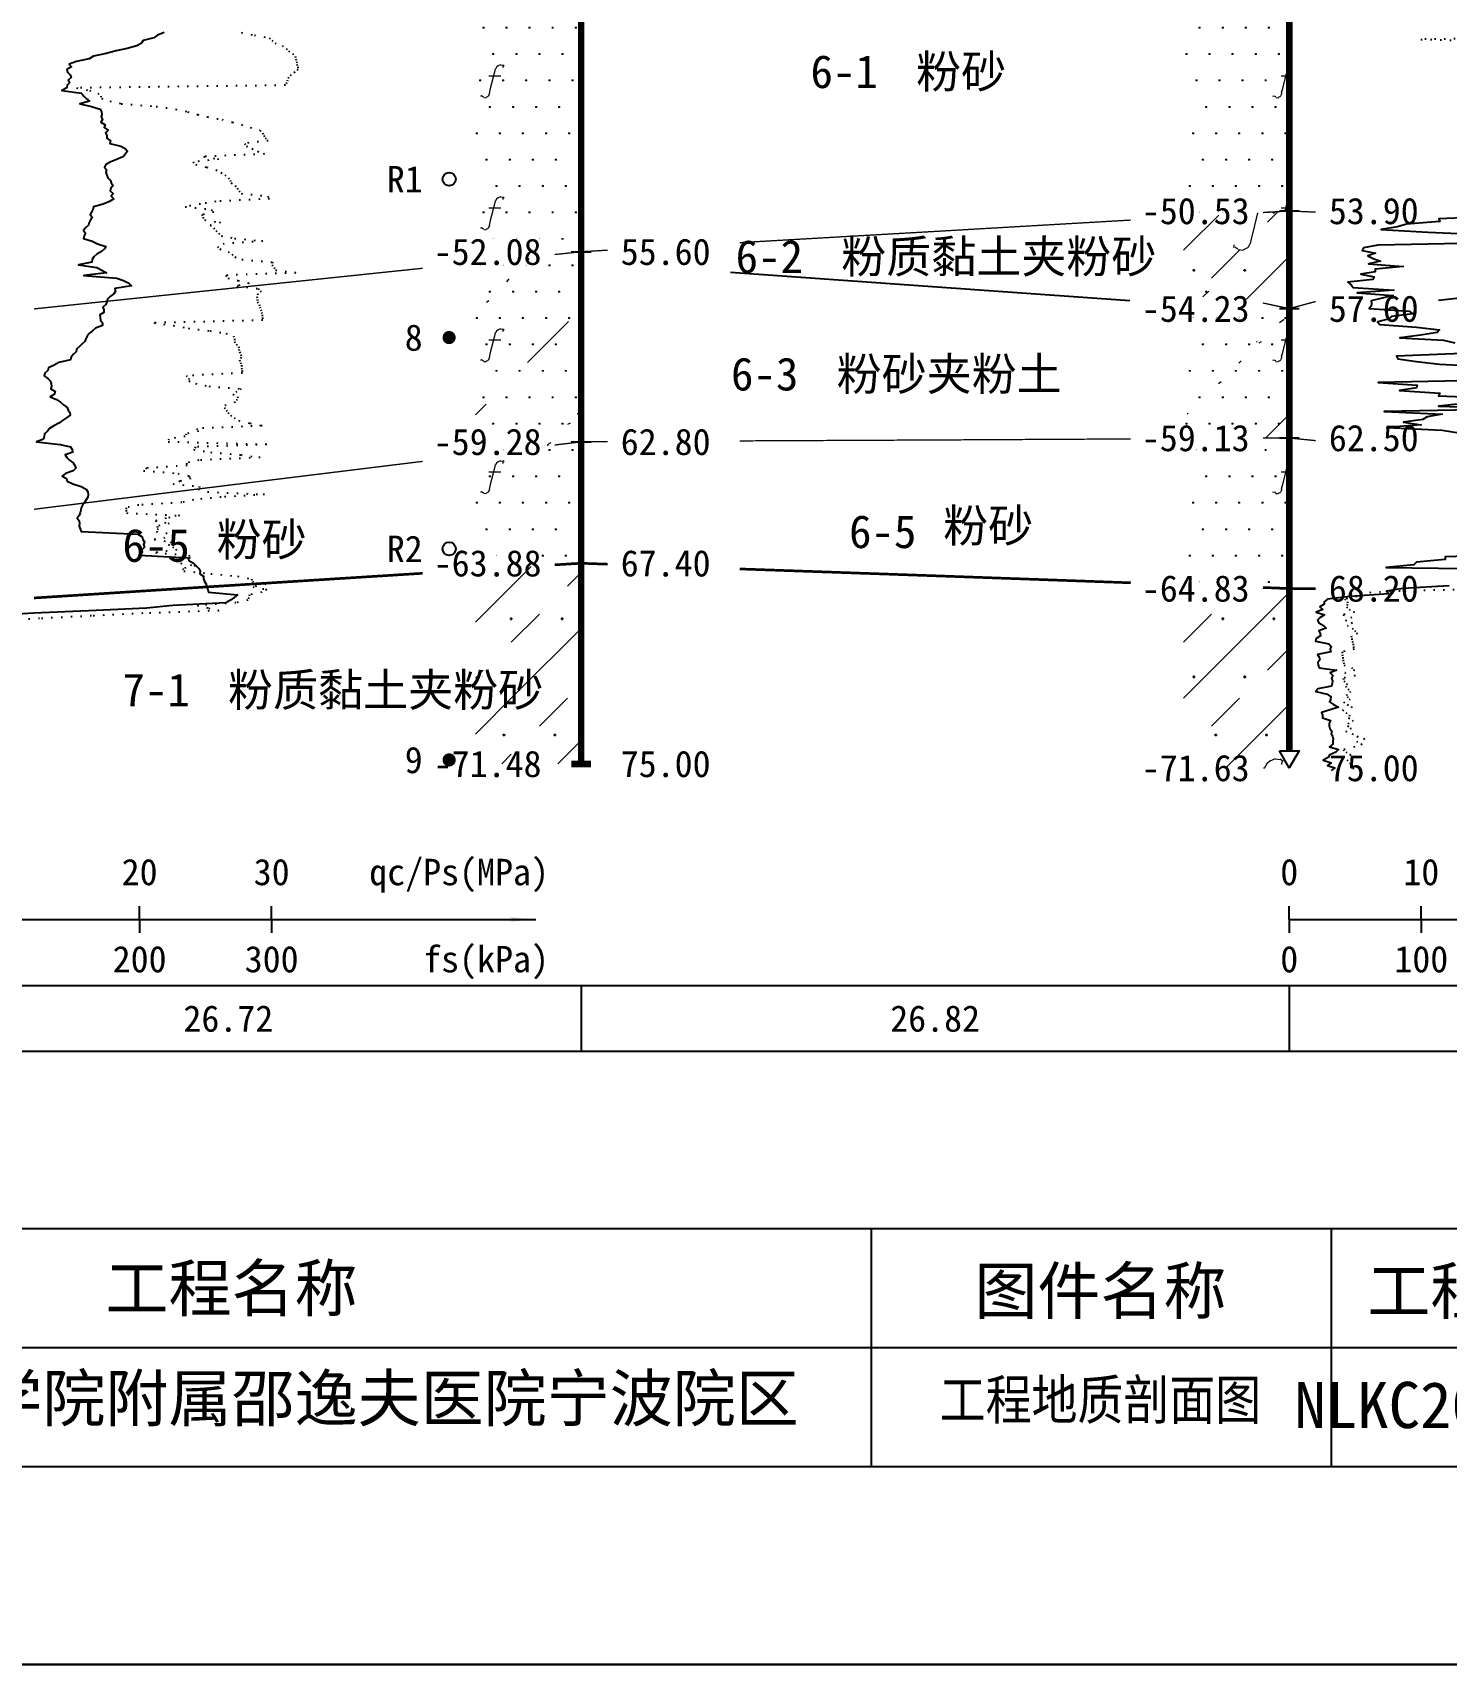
# Model space of a CAD drawing. Extents: x -37 to 3540, y -1485 to 297.
# Drawn here: x 295.6 to 402.7, y -297 to -173.4 of the extents above; entities that cross this region are included whole.
import ezdxf
from ezdxf.enums import TextEntityAlignment as Align

# ---------------------------------------------------------------- set-up
doc = ezdxf.new("R2010")
doc.units = 0
doc.linetypes.add('DOT', pattern=[6.35, 0, -6.35])
doc.layers.get('0').update_dxf_attribs({"linetype": 'CONTINUOUS'})
for name, color, linetype in [('CURVE', 200, 'CONTINUOUS'), ('FRAME', 7, 'CONTINUOUS'), ('HOLE', 41, 'CONTINUOUS'), ('RULER', 7, 'CONTINUOUS'), ('SAMPLE', 1, 'CONTINUOUS'), ('STRATUM', 241, 'CONTINUOUS')]:
    doc.layers.add(name, color=color, linetype=linetype)
doc.layers.add('HATCH', color=7, linetype='CONTINUOUS', lineweight=13)
doc.styles.add('ST', font='')
doc.styles.get('ST').set_extended_font_data('SimSun')
pattern_1 = [(82.875, (79.6873, -298.206), (0.0003693, 10.0001764), [0.0893, -80.5337]), (143.13, (79.7883, -298.2818), (-29.999964, 20.000054), [0.12627, -49.87373]), (172.875, (79.9655, -298.304), (-70.0002457, 9.9996603), [0.17857, -80.44443]), (206.565, (80.144, -298.2147), (-9.999705, -9.99969), [0.19954, -22.16046]), (243.435, (80.233, -298.0363), (9e-06, -9.999696), [0.19954, -22.16146]), (255.964, (80.3225, -297.679), (-0.0002, -9.999501), [0.36813, -40.86287]), (255.964, (80.6325, -296.439), (-0.0002, -9.999501), [1.27838, -39.95262]), (255.964, (80.701, -296.165), (-0.0002, -9.999501), [0.28235, -40.94865]), (216.87, (80.8912, -295.9108), (-9.999982, -10.000018), [0.12627, -49.87373]), (243.435, (80.7902, -295.9865), (9e-06, -9.999696), [0.19954, -22.16146]), (206.565, (81.0697, -295.8215), (-9.999705, -9.99969), [0.19954, -22.16046]), (172.875, (81.2469, -295.8437), (-70.0002457, 9.9996603), [0.17857, -80.44443]), (143.13, (81.348, -295.9194), (-29.999964, 20.000054), [0.12627, -49.87373]), (82.875, (81.3368, -296.008), (0.0003693, 10.0001764), [0.0893, -80.5337]), (0, (80.192, -296.66), (0, 10), [0.89286, -9.10714]), (0, (80.5469, -297), (1, 2), [0, -1.75]), (0, (80.5219, -296.975), (1, 2), [0, -1.75]), (0, (80.5219, -297), (1, 2), [0, -1.75]), (0, (80.4969, -297), (1, 2), [0, -1.75]), (0, (80.5219, -297.025), (1, 2), [0, -1.75])]
pattern_2 = [(45, (80.522, -297), (-2e-06, 15.39996), [4.3383, -17.4406]), (45, (86.71, -290.777), (-2e-06, 15.39996), [4.3861, -17.3928]), (45, (91.67, -285.819), (-2e-06, 15.39996), [3.98994, -17.78894]), (26.565, (80.522, -289.3), (15.4, 15.4), [0.2123, -34.22315]), (36.8699, (82.062, -287.76), (15.4, 15.4), [0.43504, -76.56496]), (315, (88.222, -281.653), (15.39996, 3e-06), [0.0727, -21.7062]), (26.565, (88.222, -297), (15.4, 15.4), [0.31845, -34.117]), (26.565, (89.762, -295.46), (15.4, 15.4), [0.2316, -34.2038]), (90, (90.532, -294.69), (-15.4, -1e-06), [0.0633, -15.3367]), (26.565, (91.302, -293.92), (15.4, 15.4), [0.2002, -68.6707]), (36.8699, (92.842, -292.38), (15.4, 15.4), [0.2435, -76.7565]), (45, (94.382, -290.84), (-5e-07, 15.39996), [0.24005, -21.53884]), (315, (95.733, -289.195), (15.39996, 3e-06), [0.0727, -21.7062]), (36.8699, (83.602, -286.22), (15.4, 15.4), [0.2249, -76.7751]), (53.1301, (85.142, -284.68), (30.8, 46.2), [0.29564, -76.70436]), (53.1301, (86.682, -283.14), (30.8, 46.2), [0.27774, -76.72226])]
pattern_3 = [(45, (80.522, -297), (-4.24264, 4.24264), [10, 0]), (45, (81.583, -300.182), (-2.12132, 6.36396), [3, -3])]
pattern_4 = [(82.875, (78.6857, -299.6533), (0.000812, 22.000388), [0.1964, -177.1742]), (143.13, (78.908, -299.82), (-65.99992, 44.00012), [0.2778, -109.7222]), (172.875, (79.2978, -299.8687), (-154.00054, 21.999253), [0.3929, -176.9777]), (206.565, (79.69, -299.672), (-21.99935, -21.9993), [0.439, -48.753]), (243.435, (79.887, -299.28), (2e-05, -21.99933), [0.439, -48.7552]), (255.964, (80.083, -298.494), (-0.00044, -21.9989), [0.8099, -89.8983]), (255.964, (80.765, -295.7656), (-0.00044, -21.9989), [2.8124, -87.8958]), (255.964, (80.916, -295.163), (-0.00044, -21.9989), [0.6212, -90.087]), (216.87, (81.3345, -294.6037), (-21.99996, -22.00004), [0.2778, -109.7222]), (243.435, (81.112, -294.77), (2e-05, -21.99933), [0.439, -48.7552]), (206.565, (81.727, -294.407), (-21.99935, -21.9993), [0.439, -48.753]), (172.875, (82.117, -294.456), (-154.00054, 21.999253), [0.3929, -176.9777]), (143.13, (82.339, -294.6228), (-65.99992, 44.00012), [0.2778, -109.7222]), (82.875, (82.3148, -294.8177), (0.000812, 22.000388), [0.1964, -177.1742]), (0, (79.796, -296.252), (0, 22), [1.9643, -20.0357]), (0, (80.577, -297), (2.2, 4.4), [0, -3.85]), (0, (80.522, -296.945), (2.2, 4.4), [0, -3.85]), (0, (80.522, -297), (2.2, 4.4), [0, -3.85]), (0, (80.467, -297), (2.2, 4.4), [0, -3.85]), (0, (80.522, -297.055), (2.2, 4.4), [0, -3.85])]

# ---------------------------------------------------------------- blocks, each defined once
blk = doc.blocks.new('图签_A3长')
for p, q in [((0, 18), (-380, 18)), ((-222.82, 0), (-222.82, 18)), ((-188, 0), (-188, 18)), ((-320, 9), (0, 9)), ((-380, 0), (0, 0))]:
    blk.add_line(p, q)
at = {"style": 'ST'}
for s, p in [('工程名称', (-271.3, 13.5)), ('图件名称', (-205.49, 13.3)), ('工程编号', (-175.73, 13.3))]:
    blk.add_text(s, height=3.5, dxfattribs=at).set_placement(p, align=Align.MIDDLE_CENTER)
for tag, p in [('01＿单位名称', (-349.98, 8.36)), ('02＿工程名称', (-271.3, 5.16)), ('04＿工程编号', (-176.51, 4.65)), ('05＿日期', (-35.59, 4.65)), ('06＿图号', (-11.16, 4.91))]:
    blk.add_attdef(tag, text='', height=3.5, dxfattribs=at).set_placement(p, align=Align.MIDDLE_CENTER)
at = {"style": 'ST', "width": 0.85}
blk.add_attdef('03＿图件名称', text='', height=3, dxfattribs=at).set_placement((-205.49, 5.05), align=Align.MIDDLE_CENTER)
blk = doc.blocks.new('Arrow')
for points in [[(-3.984779, 0.348623), (0, 0), (-3.189535, 0)], [(-3.189535, 0), (0, 0), (-3.984779, -0.348623)]]:
    blk.add_solid(points)
blk = doc.blocks.new('SampleSoilUndisturbed')
at = {"const_width": 0.5}
blk.add_lwpolyline([(-0.25, 0, 1), (0.25, 0, 1)], format="xyb", close=True, dxfattribs=at)
blk = doc.blocks.new('SampleSoilDisturbed')
blk.add_circle((0, 0), 0.5)

msp = doc.modelspace()

# ---------------------------------------------------------------- hatches: boundary and pattern name
at = {"layer": 'HATCH'}
h = msp.add_hatch(dxfattribs=at)
h.set_pattern_fill('FS', color=142, style=0)
h.set_pattern_definition(pattern_1)
h.paths.add_polyline_path([(390.82, -163.09), (382.82, -164.36), (382.82, -187.35), (390.82, -186.89)])
h.paths.add_polyline_path([(378.75, -188.38), (388.31, -188.38), (388.31, -185.45), (378.75, -185.45)], flags=9)
h.paths.add_polyline_path([(378.75, -164.58), (388.31, -164.58), (388.31, -161.65), (378.75, -161.65)], flags=9)
h = msp.add_hatch(dxfattribs=at)
h.set_pattern_fill('FS', color=142, style=0)
h.set_pattern_definition(pattern_1)
h.paths.add_polyline_path([(337.19, -171.58), (329.19, -171.55), (329.19, -190.81), (337.19, -189.98)])
h.paths.add_polyline_path([(325.12, -191.47), (334.67, -191.47), (334.67, -188.53), (325.12, -188.53)], flags=9)
h.paths.add_polyline_path([(325.12, -173.07), (334.67, -173.07), (334.67, -170.13), (325.12, -170.13)], flags=9)
h = msp.add_hatch(dxfattribs=at)
h.set_pattern_fill('FZNT', color=32, style=0)
h.set_pattern_definition(pattern_3)
h.paths.add_polyline_path([(390.82, -186.89), (382.82, -187.35), (382.82, -192.54), (390.82, -194.29)])
h.paths.add_polyline_path([(378.75, -195.78), (388.31, -195.78), (388.31, -192.85), (378.75, -192.85)], flags=9)
h.paths.add_polyline_path([(378.75, -188.38), (388.31, -188.38), (388.31, -185.45), (378.75, -185.45)], flags=9)
h = msp.add_hatch(dxfattribs=at)
h.set_pattern_fill('FS', color=32, scale=2.2, style=0)
h.set_pattern_definition(pattern_4)
h.paths.add_polyline_path([(390.82, -186.89), (382.82, -187.35), (382.82, -192.54), (390.82, -194.29)])
h.paths.add_polyline_path([(378.75, -195.78), (388.31, -195.78), (388.31, -192.85), (378.75, -192.85)], flags=9)
h.paths.add_polyline_path([(378.75, -188.38), (388.31, -188.38), (388.31, -185.45), (378.75, -185.45)], flags=9)
h = msp.add_hatch(dxfattribs=at)
h.set_pattern_fill('FS', color=142, style=0)
h.set_pattern_definition(pattern_1)
h.paths.add_polyline_path([(337.19, -189.98), (329.19, -190.81), (329.19, -205.36), (337.19, -204.38)])
h.paths.add_polyline_path([(325.12, -205.87), (334.67, -205.87), (334.67, -202.93), (325.12, -202.93)], flags=9)
h.paths.add_polyline_path([(325.12, -191.47), (334.67, -191.47), (334.67, -188.53), (325.12, -188.53)], flags=9)
h = msp.add_hatch(dxfattribs=at)
h.set_pattern_fill('SZFT', color=142, scale=2.2, style=0)
h.set_pattern_definition(pattern_2)
h.paths.add_polyline_path([(337.19, -189.98), (329.19, -190.81), (329.19, -205.36), (337.19, -204.38)])
h.paths.add_polyline_path([(325.12, -205.87), (334.67, -205.87), (334.67, -202.93), (325.12, -202.93)], flags=9)
h.paths.add_polyline_path([(325.12, -191.47), (334.67, -191.47), (334.67, -188.53), (325.12, -188.53)], flags=9)
h = msp.add_hatch(dxfattribs=at)
h.set_pattern_fill('FS', color=142, style=0)
h.set_pattern_definition(pattern_1)
h.paths.add_polyline_path([(390.82, -194.29), (382.82, -192.54), (382.82, -204.13), (390.82, -204.09)])
h.paths.add_polyline_path([(378.75, -205.58), (388.31, -205.58), (388.31, -202.65), (378.75, -202.65)], flags=9)
h.paths.add_polyline_path([(378.75, -195.78), (388.31, -195.78), (388.31, -192.85), (378.75, -192.85)], flags=9)
h = msp.add_hatch(dxfattribs=at)
h.set_pattern_fill('SZFT', color=142, scale=2.2, style=0)
h.set_pattern_definition(pattern_2)
h.paths.add_polyline_path([(390.82, -194.29), (382.82, -192.54), (382.82, -204.13), (390.82, -204.09)])
h.paths.add_polyline_path([(378.75, -205.58), (388.31, -205.58), (388.31, -202.65), (378.75, -202.65)], flags=9)
h.paths.add_polyline_path([(378.75, -195.78), (388.31, -195.78), (388.31, -192.85), (378.75, -192.85)], flags=9)
h = msp.add_hatch(dxfattribs=at)
h.set_pattern_fill('FS', color=142, style=0)
h.set_pattern_definition(pattern_1)
h.paths.add_polyline_path([(390.82, -204.09), (382.82, -204.13), (382.82, -215.21), (390.82, -215.49)])
h.paths.add_polyline_path([(378.75, -216.98), (388.31, -216.98), (388.31, -214.05), (378.75, -214.05)], flags=9)
h.paths.add_polyline_path([(378.75, -205.58), (388.31, -205.58), (388.31, -202.65), (378.75, -202.65)], flags=9)
h = msp.add_hatch(dxfattribs=at)
h.set_pattern_fill('FS', color=142, style=0)
h.set_pattern_definition(pattern_1)
h.paths.add_polyline_path([(337.19, -204.38), (329.19, -205.36), (329.19, -214.09), (337.19, -213.58)])
h.paths.add_polyline_path([(325.12, -215.07), (334.67, -215.07), (334.67, -212.13), (325.12, -212.13)], flags=9)
h.paths.add_polyline_path([(325.12, -205.87), (334.67, -205.87), (334.67, -202.93), (325.12, -202.93)], flags=9)
h = msp.add_hatch(dxfattribs=at)
h.set_pattern_fill('FZNT', color=32, style=0)
h.set_pattern_definition(pattern_3)
h.paths.add_polyline_path([(337.19, -213.58), (329.19, -214.09), (329.19, -228.78), (337.19, -228.78)])
h.paths.add_polyline_path([(309.63, -225.61), (336.3, -225.61), (336.3, -220.67), (309.63, -220.67)], flags=9)
h.paths.add_polyline_path([(325.12, -230.27), (334.67, -230.27), (334.67, -227.33), (325.12, -227.33)], flags=9)
h.paths.add_polyline_path([(325.12, -215.07), (334.67, -215.07), (334.67, -212.13), (325.12, -212.13)], flags=9)
h = msp.add_hatch(dxfattribs=at)
h.set_pattern_fill('FS', color=32, scale=2.2, style=0)
h.set_pattern_definition(pattern_4)
h.paths.add_polyline_path([(337.19, -213.58), (329.19, -214.09), (329.19, -228.78), (337.19, -228.78)])
h.paths.add_polyline_path([(309.63, -225.61), (336.3, -225.61), (336.3, -220.67), (309.63, -220.67)], flags=9)
h.paths.add_polyline_path([(325.12, -230.27), (334.67, -230.27), (334.67, -227.33), (325.12, -227.33)], flags=9)
h.paths.add_polyline_path([(325.12, -215.07), (334.67, -215.07), (334.67, -212.13), (325.12, -212.13)], flags=9)
h = msp.add_hatch(dxfattribs=at)
h.set_pattern_fill('FZNT', color=32, style=0)
h.set_pattern_definition(pattern_3)
h.paths.add_polyline_path([(390.82, -215.49), (382.82, -215.21), (382.82, -229.09), (390.82, -229.09), (390.07, -227.79), (390.82, -227.79)])
h.paths.add_polyline_path([(378.75, -230.58), (388.31, -230.58), (388.31, -227.65), (378.75, -227.65)], flags=9)
h.paths.add_polyline_path([(378.75, -216.98), (388.31, -216.98), (388.31, -214.05), (378.75, -214.05)], flags=9)
h = msp.add_hatch(dxfattribs=at)
h.set_pattern_fill('FS', color=32, scale=2.2, style=0)
h.set_pattern_definition(pattern_4)
h.paths.add_polyline_path([(390.82, -215.49), (382.82, -215.21), (382.82, -229.09), (390.82, -229.09), (390.07, -227.79), (390.82, -227.79)])
h.paths.add_polyline_path([(378.75, -230.58), (388.31, -230.58), (388.31, -227.65), (378.75, -227.65)], flags=9)
h.paths.add_polyline_path([(378.75, -216.98), (388.31, -216.98), (388.31, -214.05), (378.75, -214.05)], flags=9)

# ---------------------------------------------------------------- linework, layer by layer
at = {"layer": 'CURVE', "color": 100, "linetype": 'DOT', "ltscale": 0.1}
for points in [[(311.45, -173.37), (312.44, -173.57), (313.56, -173.77), (313.77, -173.97), (314.01, -174.17), (314.54, -174.37), (314.86, -174.57), (315.03, -174.77), (315.34, -174.97), (315.53, -175.17), (315.59, -175.37), (315.64, -175.57), (315.66, -175.77), (315.73, -175.97), (315.73, -176.17), (315.52, -176.37), (315.22, -176.57), (315.06, -176.77), (314.94, -176.97), (314.89, -177.17), (314.81, -177.37), (298.98, -177.57), (299.97, -177.77), (300.58, -177.97), (300.81, -178.17), (300.87, -178.37), (301.49, -178.57), (302.36, -178.77), (305.01, -178.97), (306.48, -179.17), (307.37, -179.37), (308.14, -179.57), (308.87, -179.77), (309.99, -179.97), (310.77, -180.17), (311.48, -180.37), (312.12, -180.57), (312.85, -180.77), (313.07, -180.97), (313.17, -181.17), (313.25, -181.37), (313.48, -181.57), (311.71, -181.77), (311.83, -181.97), (312.25, -182.17), (312.69, -182.37), (313.22, -182.57), (308.6, -182.77), (309.73, -182.97), (307.8, -183.17), (307.98, -183.37), (308.81, -183.57), (309.53, -183.77), (309.91, -183.97), (310.2, -184.17), (310.49, -184.37), (310.6, -184.57), (310.67, -184.77), (310.99, -184.97), (311.14, -185.17), (311.28, -185.37), (311.44, -185.57), (313.44, -185.77), (313.59, -185.97), (309.53, -186.17), (308.35, -186.37), (307.2, -186.57), (309.17, -186.77), (309.36, -186.97), (308.47, -187.17), (308.54, -187.37), (308.67, -187.57), (309.87, -187.77), (309.1, -187.97), (309.36, -188.17), (309.53, -188.37), (309.73, -188.57), (309.92, -188.77), (310.94, -188.97), (313.08, -189.17), (310.16, -189.37), (309.68, -189.57), (309.82, -189.77), (310.45, -189.97), (310.74, -190.17), (310.97, -190.37), (311.49, -190.57), (313.82, -190.77), (313.78, -190.97), (313.95, -191.17), (314.05, -191.37), (315.58, -191.57), (310.26, -191.77), (310.44, -191.97), (311.2, -192.17), (312.06, -192.37), (311.12, -192.57), (312.72, -192.77), (312.96, -192.97), (312.71, -193.17), (312.63, -193.37), (312.66, -193.57), (312.69, -193.77), (312.8, -193.97), (312.86, -194.17), (312.92, -194.37), (312.98, -194.57), (313.02, -194.77), (313.05, -194.97), (313.09, -195.17), (304.83, -195.37), (306.3, -195.57), (307.43, -195.77), (309.07, -195.97), (310.28, -196.17), (310.85, -196.37), (310.94, -196.57), (310.94, -196.77), (311.07, -196.97), (311.24, -197.17), (311.27, -197.37), (311.32, -197.57), (311.42, -197.77), (311.44, -197.97), (311.32, -198.17), (311.38, -198.37), (311.46, -198.57), (311.47, -198.77), (311.51, -198.97), (311.53, -199.17), (307.28, -199.37), (307.49, -199.57), (307.49, -199.77), (307.98, -199.97), (308.99, -200.17), (311.45, -200.37), (311.12, -200.57), (310.82, -200.77), (311.2, -200.97), (311.15, -201.17), (310.99, -201.37), (310.28, -201.57), (310.17, -201.77), (310.33, -201.97), (310.45, -202.17), (310.63, -202.37), (310.9, -202.57), (311.25, -202.77), (312.11, -202.97), (313.02, -203.17), (308.08, -203.37), (308.2, -203.57), (307.28, -203.77), (307.19, -203.97), (305.97, -204.17), (305.91, -204.37), (313.38, -204.57), (307.98, -204.77), (307.84, -204.97), (309.11, -205.17), (311.43, -205.37), (312.87, -205.57), (308.24, -205.77), (307.29, -205.97), (307.34, -206.17), (304.28, -206.37), (304.05, -206.57), (306.66, -206.77), (307.51, -206.97), (307.63, -207.17), (306.81, -207.37), (306.27, -207.57), (308.29, -207.77), (308.2, -207.97), (308.9, -208.17), (313.22, -208.37), (309.93, -208.57), (307.83, -208.77), (306.96, -208.97), (303.69, -209.17), (302.72, -209.37), (302.72, -209.57), (302.75, -209.77), (306.76, -209.97), (305.76, -210.17), (304.92, -210.37), (306, -210.57), (305.08, -210.77), (305.15, -210.97), (305.01, -211.17), (306.21, -211.37), (306.4, -211.57), (304.86, -211.77), (306.14, -211.97), (305.92, -212.17), (306.24, -212.37), (306.56, -212.57), (304.95, -212.77), (307.47, -212.97), (307.58, -213.17), (306.7, -213.37), (306.85, -213.57), (307.97, -213.77), (307.03, -213.97), (307.1, -214.17), (309.15, -214.37), (311.17, -214.57), (312.22, -214.77), (312.29, -214.97), (313.32, -215.17), (312.34, -215.37), (313.38, -215.57), (313, -215.77), (312.07, -215.97), (312.02, -216.17), (311.94, -216.37), (311.05, -216.57), (308.11, -216.77), (308.97, -216.97), (309.74, -217.17), (304, -217.37), (300.1, -217.57), (296.18, -217.77), (292.24, -217.97)], [(415.89, -173.69), (400.78, -173.89), (408.55, -174.09)], [(407.72, -215.49), (399.21, -215.69), (395.46, -215.89), (395.94, -216.09), (395.01, -216.29), (395.22, -216.49), (395.23, -216.69), (395.15, -216.89), (395.35, -217.09), (395.77, -217.29), (394.87, -217.49), (395.57, -217.69), (395.05, -217.89), (395.61, -218.09), (395.2, -218.29), (395.58, -218.49), (395.77, -218.69), (395.99, -218.89), (395.5, -219.09), (395.55, -219.29), (395.59, -219.49), (395.66, -219.69), (395.67, -219.89), (395.74, -220.09), (394.82, -220.29), (394.82, -220.49), (394.88, -220.69), (394.9, -220.89), (394.93, -221.09), (394.97, -221.29), (395.53, -221.49), (395.76, -221.69), (395.02, -221.89), (395.8, -222.09), (394.9, -222.29), (394.96, -222.49), (395.2, -222.69), (395.1, -222.89), (395.25, -223.09), (395.46, -223.29), (395.15, -223.49), (395.2, -223.69), (395.44, -223.89), (394.92, -224.09), (395.21, -224.29), (395.59, -224.49), (394.86, -224.69), (395.11, -224.89), (395.38, -225.09), (395.31, -225.29), (395.66, -225.49), (395.33, -225.69), (395.24, -225.89), (395.51, -226.09), (395.08, -226.29), (395.57, -226.49), (395.95, -226.69), (396.55, -226.89), (395.91, -227.09), (396.33, -227.29), (395.78, -227.49), (394.92, -227.69), (395.1, -227.89), (395.49, -228.09), (394.88, -228.29), (395.17, -228.49), (395.44, -228.69), (395.43, -228.89), (395.67, -229.09), (395.67, -229.29)]]:
    msp.add_lwpolyline(points, dxfattribs=at)
at = {"layer": 'CURVE', "color": 30, "linetype": 'Continuous'}
for points in [[(305.6, -173.37), (305.11, -173.57), (304.83, -173.77), (304.03, -173.97), (303.9, -174.17), (303.54, -174.37), (302.82, -174.57), (301.97, -174.77), (301.21, -174.97), (300.25, -175.17), (299.94, -175.37), (298.97, -175.57), (298.42, -175.77), (298.58, -175.97), (298.24, -176.17), (298.28, -176.37), (298.49, -176.57), (298.56, -176.77), (298.35, -176.97), (298.44, -177.17), (298.26, -177.37), (298.23, -177.57), (297.85, -177.77), (299.35, -177.97), (299.5, -178.17), (299.7, -178.37), (299.96, -178.57), (299.23, -178.77), (300.11, -178.97), (300.76, -179.17), (300.87, -179.37), (300.9, -179.57), (300.85, -179.77), (300.93, -179.97), (300.82, -180.17), (301.14, -180.37), (301.07, -180.57), (301.36, -180.77), (301.17, -180.97), (301.27, -181.17), (301.28, -181.37), (301.55, -181.57), (301.5, -181.77), (302.33, -181.97), (302.65, -182.17), (302.83, -182.37), (302.68, -182.57), (302.53, -182.77), (302.08, -182.97), (301.58, -183.17), (301.2, -183.37), (301.08, -183.57), (301.25, -183.77), (301.19, -183.97), (301.27, -184.17), (301.35, -184.37), (301.54, -184.57), (301.6, -184.77), (301.75, -184.97), (301.57, -185.17), (301.53, -185.37), (301.74, -185.57), (301.6, -185.77), (301.81, -185.97), (301.46, -186.17), (300.99, -186.37), (300.26, -186.57), (300.2, -186.77), (300.1, -186.97), (300, -187.17), (300.16, -187.37), (300.02, -187.57), (299.93, -187.77), (299.87, -187.97), (299.64, -188.17), (299.51, -188.37), (299.65, -188.57), (299.55, -188.77), (299.5, -188.97), (300.16, -189.17), (300.57, -189.37), (301.19, -189.57), (301.08, -189.77), (300.87, -189.97), (300.5, -190.17), (300.28, -190.37), (300.15, -190.57), (300.13, -190.77), (299.13, -190.97), (300.5, -191.17), (300.89, -191.37), (301.23, -191.57), (299.52, -191.77), (302.03, -191.97), (302.52, -192.17), (302.94, -192.37), (303.13, -192.57), (301.87, -192.77), (301.92, -192.97), (301.79, -193.17), (301.51, -193.37), (301.33, -193.57), (301.27, -193.77), (301.19, -193.97), (300.96, -194.17), (301.03, -194.37), (301.03, -194.57), (300.75, -194.77), (300.77, -194.97), (300.78, -195.17), (300.94, -195.37), (300.94, -195.57), (300.4, -195.77), (300.19, -195.97), (299.93, -196.17), (299.79, -196.37), (299.67, -196.57), (299.61, -196.77), (299.37, -196.97), (299.19, -197.17), (298.96, -197.37), (298.95, -197.57), (298.73, -197.77), (298.57, -197.97), (298.52, -198.17), (297.64, -198.37), (297.28, -198.57), (296.86, -198.77), (296.81, -198.97), (296.57, -199.17), (296.51, -199.37), (296.8, -199.57), (296.98, -199.77), (297.05, -199.97), (297.08, -200.17), (297.03, -200.37), (297.35, -200.57), (297.3, -200.77), (296.98, -200.97), (297.46, -201.17), (297.75, -201.37), (297.99, -201.57), (298.27, -201.77), (298.33, -201.97), (298.46, -202.17), (298.49, -202.37), (298.22, -202.57), (297.91, -202.77), (297.63, -202.97), (297.25, -203.17), (296.93, -203.37), (296.78, -203.57), (296.54, -203.77), (296.51, -203.97), (296.48, -204.17), (295.93, -204.37), (297.73, -204.57), (298.52, -204.77), (298.63, -204.97), (298.68, -205.17), (298.12, -205.37), (298.23, -205.57), (298.45, -205.77), (298.73, -205.97), (298.84, -206.17), (298.93, -206.37), (298.71, -206.57), (298.13, -206.77), (297.89, -206.97), (298.21, -207.17), (298.27, -207.37), (298.68, -207.57), (299.33, -207.77), (299.69, -207.97), (299.84, -208.17), (299.85, -208.37), (299.83, -208.57), (299.69, -208.77), (299.58, -208.97), (299.43, -209.17), (299.33, -209.37), (299.29, -209.57), (299.25, -209.77), (299.16, -209.97), (299.01, -210.17), (299.16, -210.37), (299.2, -210.57), (299.18, -210.77), (299.25, -210.97), (299.33, -211.17), (303.61, -211.37), (303.94, -211.57), (303.99, -211.77), (304.12, -211.97), (304.04, -212.17), (304.13, -212.37), (303.91, -212.57), (303.94, -212.77), (303.71, -212.97), (307.43, -213.17), (307.49, -213.37), (307.83, -213.57), (308.04, -213.77), (308.24, -213.97), (308.34, -214.17), (308.32, -214.37), (308.58, -214.57), (308.6, -214.77), (308.67, -214.97), (308.8, -215.17), (308.83, -215.37), (308.91, -215.57), (308.97, -215.77), (311.17, -215.97), (310.91, -216.17), (310.63, -216.37), (310.29, -216.57), (306.27, -216.77), (304.26, -216.97), (300.47, -217.17), (295.75, -217.37), (292.39, -217.57)], [(407.05, -187.29), (402.14, -187.49), (402.22, -187.69), (399.69, -187.89), (399.03, -188.09), (397.77, -188.29), (401.32, -188.49), (405.98, -188.69)], [(407.6, -189.29), (397.53, -189.49), (396.44, -189.69), (396.35, -189.89), (397.35, -190.09), (396.77, -190.29), (397.17, -190.49), (397.72, -190.69), (396.83, -190.89), (399.44, -191.09), (397.32, -191.29), (397.32, -191.49), (396.25, -191.69), (397.24, -191.89), (397.14, -192.09), (395.26, -192.29), (395.51, -192.49), (395.66, -192.69), (398.73, -192.89), (395.96, -193.09), (398.68, -193.29), (397.85, -193.49), (397.02, -193.69), (397.05, -193.89), (397.03, -194.09), (396.88, -194.29), (399.9, -194.49), (400.18, -194.69), (398.56, -194.89), (398.31, -195.09), (397.51, -195.29), (397.68, -195.49), (400.45, -195.69), (402.2, -195.89), (402.03, -196.09), (400.75, -196.29), (399.2, -196.49), (402.5, -196.69), (403.37, -196.89)], [(403.9, -197.69), (398.93, -197.89), (399.04, -198.09), (400.46, -198.29), (402.21, -198.49), (406.3, -198.69)], [(407.65, -199.69), (397.56, -199.89), (400.51, -200.09), (400.46, -200.29), (399.18, -200.49), (402.23, -200.69), (402.13, -200.89), (407.18, -201.09)], [(403.81, -201.49), (402.12, -201.69), (408.77, -201.89), (398.02, -202.09), (402.41, -202.29), (401.27, -202.49), (400.94, -202.69), (399.47, -202.89), (400.8, -203.09), (398.21, -203.29), (402.41, -203.49), (403.66, -203.69)], [(409.06, -212.89), (402.62, -213.09), (402.62, -213.29), (400.45, -213.49), (400.26, -213.69), (398.16, -213.89), (412.03, -214.09)], [(402.93, -215.29), (399.43, -215.49), (398.19, -215.69), (398.36, -215.89), (395.4, -216.09), (393.72, -216.29), (393.47, -216.49), (393.47, -216.69), (393.13, -216.89), (393.37, -217.09), (392.86, -217.29), (393.49, -217.49), (393.15, -217.69), (392.95, -217.89), (393.07, -218.09), (393.41, -218.29), (393.61, -218.49), (393.05, -218.69), (393.17, -218.89), (393.18, -219.09), (392.86, -219.29), (392.82, -219.49), (393.81, -219.69), (393.99, -219.89), (393.92, -220.09), (393.98, -220.29), (392.96, -220.49), (393.08, -220.69), (393.13, -220.89), (392.99, -221.09), (393.02, -221.29), (393.08, -221.49), (394.39, -221.69), (393.92, -221.89), (394.13, -222.09), (394.02, -222.29), (394.09, -222.49), (394.06, -222.69), (394.02, -222.89), (392.99, -223.09), (392.84, -223.29), (393.7, -223.49), (393.97, -223.69), (393.95, -223.89), (393.88, -224.09), (394.18, -224.29), (394.55, -224.49), (393.93, -224.69), (393.25, -224.89), (393.34, -225.09), (393.35, -225.29), (393.95, -225.49), (393.84, -225.69), (393.85, -225.89), (393.9, -226.09), (394.05, -226.29), (393.99, -226.49), (394.09, -226.69), (394.14, -226.89), (394.12, -227.09), (394.11, -227.29), (393.88, -227.49), (394.55, -227.69), (394.34, -227.89), (393.89, -228.09), (393.76, -228.29), (393.4, -228.49), (393.99, -228.69), (393.72, -228.89), (394.27, -229.09), (393.99, -229.29)]]:
    msp.add_lwpolyline(points, dxfattribs=at)
at = {"layer": 'FRAME', "linetype": 'Continuous'}
msp.add_line((-17.39, -282), (480.52, -282), dxfattribs=at)
at = {"layer": 'FRAME', "color": 245, "linetype": 'Continuous'}
for p, q in [((-37.39, -297), (602.01, -297)), ((678.45, -297), (-37.39, -297))]:
    msp.add_line(p, q, dxfattribs=at)
at = {"layer": 'HOLE', "linetype": 'Continuous', "const_width": 0.5}
for points in [[(337.19, -78.78), (337.19, -228.78)], [(390.82, -79.09), (390.82, -227.79)], [(336.44, -228.78), (337.94, -228.78)]]:
    msp.add_lwpolyline(points, dxfattribs=at)
at = {"layer": 'HOLE', "linetype": 'Continuous'}
for points in [[(390.07, -186.89), (391.57, -186.89)], [(336.44, -189.98), (337.94, -189.98)], [(390.07, -194.29), (391.57, -194.29)], [(336.44, -204.38), (337.94, -204.38)], [(390.07, -204.09), (391.57, -204.09)], [(336.44, -213.58), (337.94, -213.58)], [(390.07, -215.49), (391.57, -215.49)]]:
    msp.add_lwpolyline(points, dxfattribs=at)
msp.add_lwpolyline([(390.07, -227.79), (391.57, -227.79), (390.82, -229.09)], close=True, dxfattribs=at)
at = {"layer": 'RULER', "linetype": 'Continuous'}
for points in [[(303.75, -240.57), (303.75, -239.57)], [(313.75, -240.57), (313.75, -239.57)], [(390.82, -240.57), (390.82, -239.57)], [(400.82, -240.57), (400.82, -239.57)], [(283.75, -240.57), (333.75, -240.57)], [(303.75, -240.57), (303.75, -241.57)], [(313.75, -240.57), (313.75, -241.57)], [(390.82, -240.57), (440.82, -240.57)], [(390.82, -240.57), (390.82, -241.57)], [(400.82, -240.57), (400.82, -241.57)], [(283.75, -245.57), (337.19, -245.57), (337.19, -250.57), (283.75, -250.57)], [(337.19, -245.57), (390.82, -245.57), (390.82, -250.57), (337.19, -250.57)], [(390.82, -245.57), (437.84, -245.57), (437.84, -250.57), (390.82, -250.57)]]:
    msp.add_lwpolyline(points, dxfattribs=at)
at = {"layer": 'STRATUM', "linetype": 'Continuous'}
for points, const_width in [([(349.19, -189.29), (364, -188.44), (378.82, -187.58)], 0.1), ([(388.82, -187.01), (390.82, -186.89), (392.82, -186.98)], 0.1), ([(335.19, -190.19), (337.19, -189.98), (339.19, -189.86)], 0.1), ([(295.75, -194.31), (310.47, -192.77), (325.19, -191.23)], 0.1), ([(388.82, -193.86), (390.82, -194.29), (392.82, -193.75)], 0.1), ([(335.19, -204.62), (337.19, -204.38), (339.19, -204.37)], 0.1), ([(349.19, -204.31), (364, -204.24), (378.82, -204.16)], 0.1), ([(388.82, -204.1), (390.82, -204.09), (392.82, -204.29)], 0.1), ([(295.75, -209.49), (310.47, -207.67), (325.19, -205.86)], 0.1), ([(335.19, -213.7), (337.19, -213.58), (339.19, -213.65)], 0.2), ([(295.75, -216.21), (310.47, -215.27), (325.19, -214.34)], 0.2), ([(349.19, -214.01), (364, -214.53), (378.82, -215.06)], 0.2), ([(388.82, -215.42), (390.82, -215.49), (392.82, -215.51)], 0.2)]:
    msp.add_lwpolyline(points, dxfattribs=dict(at, const_width=const_width))
at = {"layer": 'STRATUM'}
for points in [[(378.75, -193.7), (348.5, -191.54)], [(402.12, -193.65), (426.9, -190.86)]]:
    msp.add_lwpolyline(points, dxfattribs=at)

# ---------------------------------------------------------------- block references
at = {"layer": 'FRAME'}
ref = msp.add_blockref('图签_A3长', (582.01, -282), dxfattribs=at)
ref.add_attrib('02＿工程名称', '浙江大学医学院附属邵逸夫医院宁波院区', dxfattribs={"layer": '0', "height": 3.5, "style": 'ST'}).set_placement((310.71, -276.84), align=Align.MIDDLE_CENTER)
ref.add_attrib('03＿图件名称', '工程地质剖面图', dxfattribs={"layer": '0', "height": 3, "style": 'ST', "width": 0.85}).set_placement((376.52, -276.95), align=Align.MIDDLE_CENTER)
ref.add_attrib('04＿工程编号', 'NLKC2025-076', dxfattribs={"layer": '0', "height": 3.5, "style": 'ST'}).set_placement((405.49, -277.35), align=Align.MIDDLE_CENTER)
at = {"layer": 'RULER', "xscale": 0.5, "yscale": 0.5, "zscale": 0.5}
msp.add_blockref('Arrow', (333.75, -240.57), dxfattribs=at)
at = {"layer": 'SAMPLE'}
for name, p in [('SampleSoilDisturbed', (327.19, -184.48)), ('SampleSoilUndisturbed', (327.19, -196.48)), ('SampleSoilDisturbed', (327.19, -212.48)), ('SampleSoilUndisturbed', (327.19, -228.48))]:
    msp.add_blockref(name, p, dxfattribs=at)

# ---------------------------------------------------------------- texts
at = {"layer": 'HOLE', "style": 'ST'}
for s, p in [('-50.53', (387.82, -186.89)), ('-52.08', (334.19, -189.98)), ('-54.23', (387.82, -194.29)), ('-59.28', (334.19, -204.38)), ('-59.13', (387.82, -204.09)), ('-63.88', (334.19, -213.58)), ('-64.83', (387.82, -215.49)), ('-71.48', (334.19, -228.78)), ('-71.63', (387.82, -229.09))]:
    msp.add_text(s, height=2, dxfattribs=at).set_placement(p, align=Align.MIDDLE_RIGHT)
for s, p in [('53.90', (393.82, -186.89)), ('55.60', (340.19, -189.98)), ('57.60', (393.82, -194.29)), ('62.80', (340.19, -204.38)), ('62.50', (393.82, -204.09)), ('67.40', (340.19, -213.58)), ('68.20', (393.82, -215.49)), ('75.00', (340.19, -228.78)), ('75.00', (393.82, -229.09))]:
    msp.add_text(s, height=2, dxfattribs=at).set_placement(p, align=Align.MIDDLE_LEFT)
at = {"layer": 'RULER', "style": 'ST'}
for s, p in [('20', (303.75, -238.57)), ('30', (313.75, -238.57)), ('0', (390.82, -238.57)), ('10', (400.82, -238.57))]:
    msp.add_text(s, height=2, dxfattribs=at).set_placement(p, align=Align.BOTTOM_CENTER)
msp.add_text('qc/Ps(MPa)', height=2, dxfattribs=at).set_placement((334.75, -238.57), align=Align.BOTTOM_RIGHT)
for s, p in [('200', (303.75, -242.57)), ('300', (313.75, -242.57)), ('0', (390.82, -242.57)), ('100', (400.82, -242.57))]:
    msp.add_text(s, height=2, dxfattribs=at).set_placement(p, align=Align.TOP_CENTER)
msp.add_text('fs(kPa)', height=2, dxfattribs=at).set_placement((334.75, -242.57), align=Align.TOP_RIGHT)
for s, p in [('26.72', (310.47, -248.07)), ('26.82', (364, -248.07))]:
    msp.add_text(s, height=2, dxfattribs=at).set_placement(p, align=Align.MIDDLE_CENTER)
at = {"layer": 'SAMPLE', "style": 'ST'}
for s, p in [('R1', (325.19, -184.48)), ('8', (325.19, -196.48)), ('R2', (325.19, -212.48)), ('9', (325.19, -228.48))]:
    msp.add_text(s, height=2, dxfattribs=at).set_placement(p, align=Align.MIDDLE_RIGHT)
at = {"layer": 'STRATUM', "style": 'ST'}
for s, p in [('6-1', (354.56, -176.33)), ('粉砂', (362.56, -176.33)), ('6-2', (348.89, -190.34)), ('粉质黏土夹粉砂', (356.89, -190.34)), ('粉砂夹粉土', (356.54, -199.24)), ('6-3', (348.54, -199.24)), ('6-5', (357.48, -211.18)), ('粉砂', (364.61, -210.73)), ('6-5', (302.45, -212.22)), ('粉砂', (309.58, -211.78)), ('7-1', (302.45, -223.17)), ('粉质黏土夹粉砂', (310.45, -223.17))]:
    msp.add_text(s, height=2.5, dxfattribs=at).set_placement(p, align=Align.MIDDLE_LEFT)

doc.saveas('drawing.dxf')
